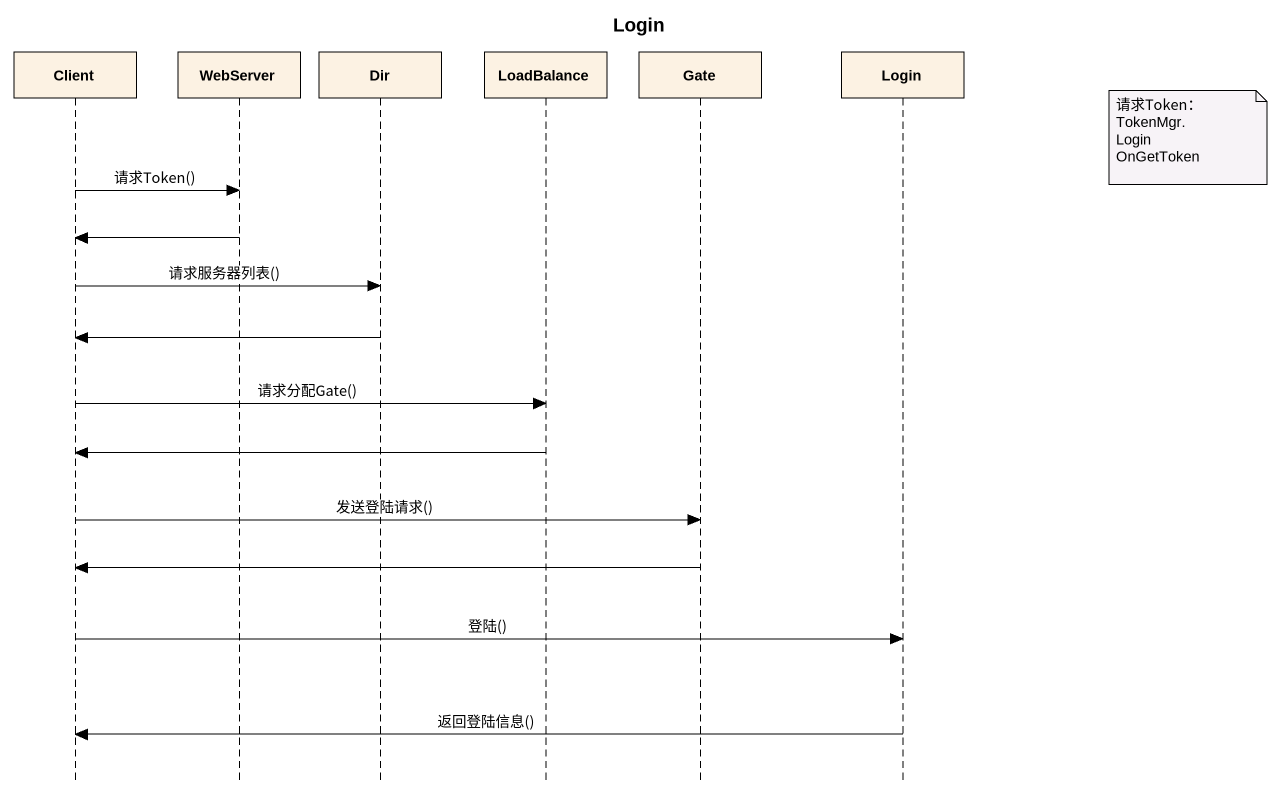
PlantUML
@startuml
title Login
hide footbox
participant Client
participant WebServer
participant Dir
participant LoadBalance
participant Gate
participant Login

note right of Login
  请求Token：
  TokenMgr.
  Login
  OnGetToken
end note
Client -> WebServer : 请求Token()
WebServer -> Client
Client -> Dir : 请求服务器列表()
Dir -> Client
Client -> LoadBalance : 请求分配Gate()
LoadBalance -> Client
Client -> Gate : 发送登陆请求()
Gate -> Client
Client -> Login : 登陆()
Login -> Client : 返回登陆信息()
@enduml
